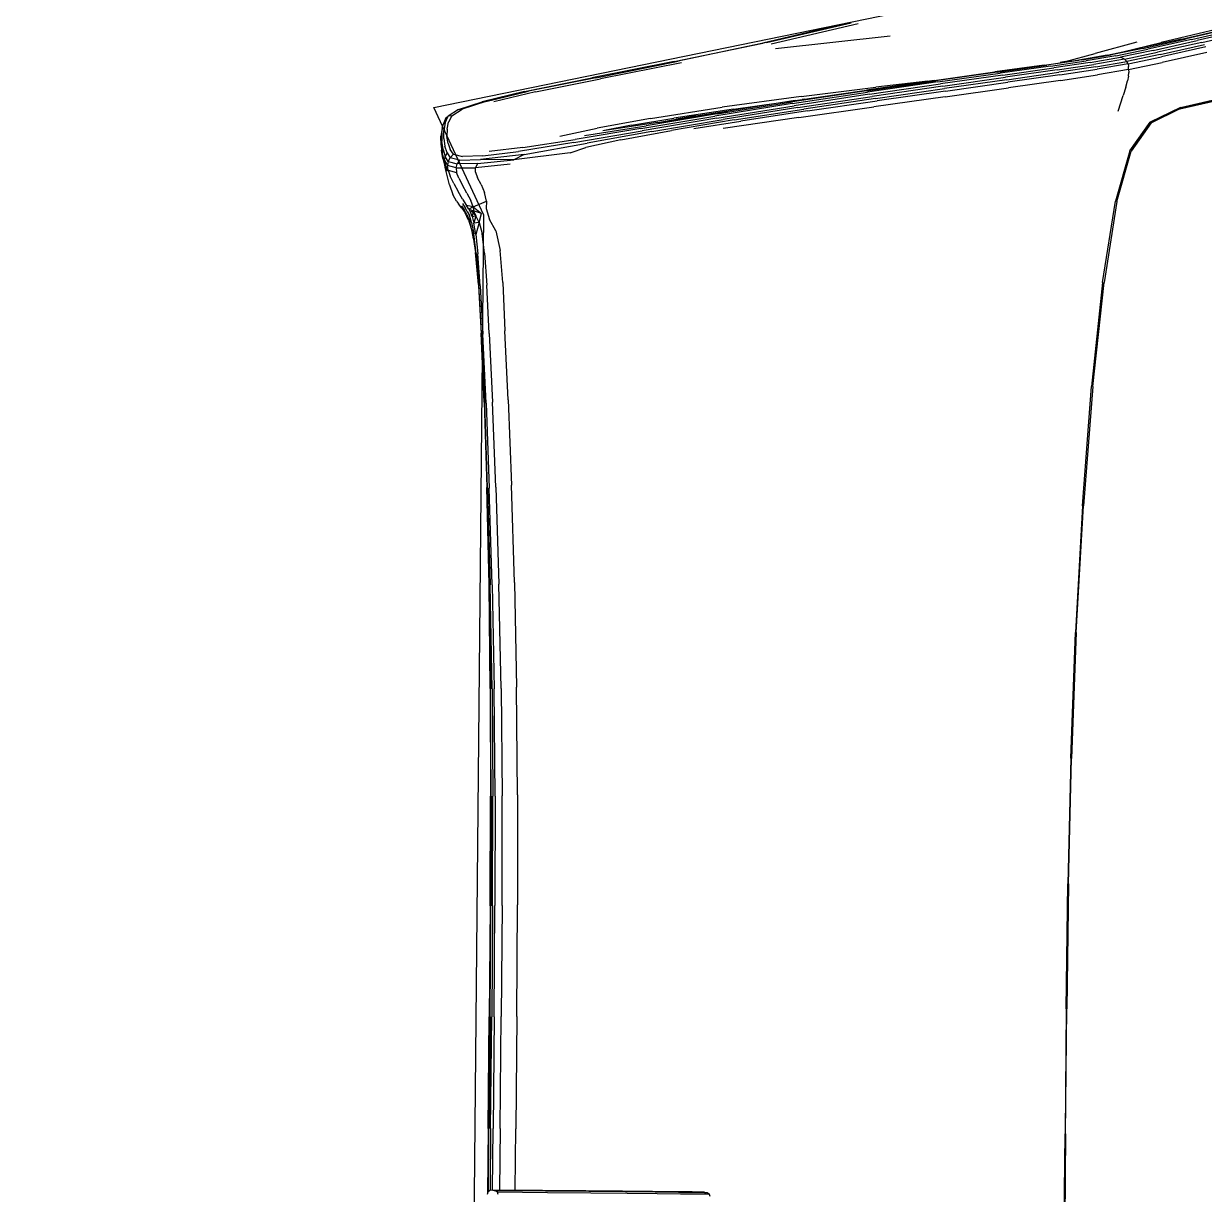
# Model space of a CAD drawing. Extents: x 526875 to 527530, y 3493038 to 3493574.
# Drawn here: x 527096.545 to 527098.155, y 3493324.262 to 3493325.859 of the extents above; entities that cross this region are included whole.
import ezdxf

# ---------------------------------------------------------------- set-up
doc = ezdxf.new("R2010")
doc.units = 0
doc.header["$LTSCALE"] = 2
doc.layers.get('0').update_dxf_attribs({"linetype": 'CONTINUOUS'})
doc.layers.add('L-WATER水景', color=5, linetype='CONTINUOUS')
doc.layers.add('W-_BOLLARD系船栓', color=4, linetype='CONTINUOUS')

# ---------------------------------------------------------------- blocks, each defined once
blk = doc.blocks.new('$matou$00000056')
at = {"color": 0, "linetype": 'Continuous'}
for p, q in [((5472.6, -15.1, 0), (5472.6, 127, 0)), ((5473.1, 127, 0), (5473.1, -15.1, 0)), ((5795.2, 60, 0), (5795.9, 57.4, 0)), ((5795.9, 57.4, 0), (5798.5, 57.4, 0)), ((5795.9, 57.4, 0), (5797.8, 55.6, 0)), ((5800.3, 54.9, 0), (5797.8, 55.6, 0)), ((5797.8, 55.6, 0), (5800.4, 55.6, 0)), ((5798.5, 57.4, 0), (5807.3, 57.4, 0)), ((5800.3, 54.9, 0), (5802.9, 54.9, 0)), ((5800.4, 55.6, 0), (5809.2, 55.6, 0)), ((5802.9, 54.9, 0), (5811.7, 54.9, 0)), ((5807.3, 57.4, 0), (5822.2, 57.4, 0)), ((5809.2, 55.6, 0), (5824.1, 55.6, 0)), ((5811.7, 54.9, 0), (5826.6, 54.9, 0)), ((5822.2, 57.4, 0), (5843.3, 57.4, 0)), ((5824.1, 55.6, 0), (5845.2, 55.6, 0)), ((5826.6, 54.9, 0), (5847.7, 54.9, 0)), ((5843.3, 57.4, 0), (5870.5, 57.4, 0)), ((5845.2, 55.6, 0), (5872.3, 55.6, 0)), ((5847.7, 54.9, 0), (5874.9, 54.9, 0)), ((5870.5, 57.4, 0), (5903.8, 57.4, 0)), ((5872.3, 55.6, 0), (5905.6, 55.6, 0)), ((5874.9, 54.9, 0), (5908.1, 54.9, 0)), ((5903.8, 57.4, 0), (5943.2, 57.4, 0)), ((5905.6, 55.6, 0), (5945, 55.6, 0)), ((5908.1, 54.9, 0), (5947.5, 54.9, 0)), ((5943.2, 57.4, 0), (5988.6, 57.4, 0)), ((5945, 55.6, 0), (5990.4, 55.6, 0)), ((5947.5, 54.9, 0), (5992.9, 54.9, 0)), ((5972.5, 54.9, 0), (5972.5, -15.1, 0)), ((5986.6, -15.1, 0), (5986.6, 54.9, 0)), ((5987.9, 60, 0), (5988.6, 57.4, 0)), ((5988.6, 57.4, 0), (5990.4, 55.6, 0)), ((5992.9, 54.9, 0), (5990.4, 55.6, 0)), ((5992.9, 54.9, 0), (5995.4, 55.6, 0)), ((5993, 54.9, 0), (5993, -15.1, 0)), ((5995.3, -15.1, 0), (5995.3, 55.5, 0)), ((5995.4, 55.6, 0), (5997.2, 57.4, 0)), ((5996.8, 57.1, 0), (5996.8, -15.1, 0)), ((5997.2, 57.4, 0), (5997.9, 60, 0)), ((5997.6, -15.1, 0), (5997.6, 58.9, 0)), ((5472.6, -15.1, 0), (5472.6, -157.2, 0)), ((5473.1, -157.2, 0), (5473.1, -15.1, 0)), ((5972.5, -142.7, 0), (5972.5, -15.1, 0)), ((5986.6, -15.1, 0), (5986.6, -142.3, 0)), ((5993, -142.2, 0), (5993, -15.1, 0)), ((5995.3, -15.1, 0), (5995.3, -142.1, 0)), ((5996.8, -142.1, 0), (5996.8, -15.1, 0)), ((5997.6, -15.1, 0), (5997.6, -142.1, 0)), ((5972.5, -142.7, 0), (5972.8, -269.5, 0)), ((5986.9, -268.7, 0), (5986.6, -142.3, 0)), ((5993, -142.2, 0), (5993.3, -268.4, 0)), ((5995.5, -268.3, 0), (5995.3, -142.1, 0)), ((5996.8, -142.1, 0), (5997.1, -268.3, 0)), ((5997.8, -268.3, 0), (5997.6, -142.1, 0)), ((5472, -299.5, 0), (5472.6, -157.2, 0)), ((5473.1, -157.2, 0), (5472.6, -299.5, 0)), ((5995.5, -268.3, 0), (5996.3, -392.8, 0)), ((5997.7, -392.8, 0), (5997.1, -268.3, 0)), ((5997.8, -268.3, 0), (5998.3, -392.9, 0)), ((5973.7, -394.5, 0), (5972.8, -269.5, 0)), ((5986.9, -268.7, 0), (5987.8, -393.3, 0)), ((5994.1, -392.8, 0), (5993.3, -268.4, 0)), ((5472, -299.5, 0), (5470.4, -442.1, 0)), ((5471.1, -442.1, 0), (5472.6, -299.5, 0)), ((5973.7, -394.5, 0), (5975.5, -517, 0)), ((5989.5, -515.3, 0), (5987.8, -393.3, 0)), ((5994.1, -392.8, 0), (5995.8, -514.7, 0)), ((5997.8, -514.7, 0), (5996.3, -392.8, 0)), ((5997.7, -392.8, 0), (5999.1, -514.8, 0)), ((5999.5, -515, 0), (5998.3, -392.9, 0)), ((5467.2, -585.3, 0), (5470.4, -442.1, 0)), ((5471.1, -442.1, 0), (5467.9, -585.2, 0)), ((5998.6, -633.1, 0), (5995.8, -514.7, 0)), ((5997.8, -514.7, 0), (6000.4, -633.1, 0)), ((6001.3, -633.4, 0), (5999.1, -514.8, 0)), ((5999.5, -515, 0), (6001.4, -633.8, 0)), ((5978.4, -636, 0), (5975.5, -517, 0)), ((5989.5, -515.3, 0), (5992.5, -633.8, 0)), ((5467.2, -585.3, 0), (5461.7, -729.2, 0)), ((5462.7, -729.1, 0), (5467.9, -585.2, 0)), ((5998.6, -633.1, 0), (6002.1, -743, 0)), ((6003.6, -743.2, 0), (6000.4, -633.1, 0)), ((5978.4, -636, 0), (5982, -746.5, 0)), ((5996.1, -743.9, 0), (5992.5, -633.8, 0)), ((6001.3, -633.4, 0), (6004.2, -743.6, 0)), ((6001.4, -633.8, 0), (6004.2, -743.6, 0)), ((5454.3, -864.8, 0), (5461.7, -729.2, 0)), ((5462.7, -729.1, 0), (5455.5, -864.8, 0)), ((5985.8, -843.5, 0), (5982, -746.5, 0)), ((5996.1, -743.9, 0), (5999.9, -840.5, 0)), ((6005.8, -839.6, 0), (6002.1, -743, 0)), ((6003.6, -743.2, 0), (6007, -839.9, 0)), ((6007.4, -840.5, 0), (6004.2, -743.6, 0)), ((5985.8, -843.5, 0), (5989.2, -921.9, 0)), ((6003.5, -918.8, 0), (5999.9, -840.5, 0)), ((6005.8, -839.6, 0), (6009.3, -917.9, 0)), ((6010.4, -918.2, 0), (6007, -839.9, 0)), ((6007.4, -840.5, 0), (6010.7, -919, 0)), ((5454.3, -864.8, 0), (5445, -983.3, 0)), ((5446.4, -983.3, 0), (5455.5, -864.8, 0)), ((5991.7, -976.8, 0), (5989.2, -921.9, 0)), ((6003.5, -918.8, 0), (6006.1, -973.7, 0)), ((6012.1, -972.8, 0), (6009.3, -917.9, 0)), ((6010.4, -918.2, 0), (6013.4, -973.3, 0)), ((6013.8, -974.1, 0), (6010.7, -919, 0)), ((5991.7, -976.8, 0), (5994.4, -1013, 0)), ((6008.5, -1009.9, 0), (6006.1, -973.7, 0)), ((6012.1, -972.8, 0), (6014.5, -1009.1, 0)), ((6016, -1009.6, 0), (6013.4, -973.3, 0)), ((6013.8, -974.1, 0), (6016.8, -1010.6, 0)), ((5434, -1075.7, 0), (5445, -983.3, 0)), ((5446.4, -983.3, 0), (5435.4, -1075.9, 0)), ((5998.5, -1035.6, 0), (5994.4, -1013, 0)), ((6008.5, -1009.9, 0), (6010.8, -1032.1, 0)), ((6016.4, -1031.2, 0), (6014.5, -1009.1, 0)), ((6016, -1009.6, 0), (6018.3, -1031.8, 0)), ((6019.6, -1032.9, 0), (6016.8, -1010.6, 0)), ((6018.7, -1026, 0), (6020, -1034.3, 0)), ((5998.5, -1035.6, 0), (6004.1, -1048.3, 0)), ((6013.5, -1044.7, 0), (6010.8, -1032.1, 0)), ((6013.5, -1044.7, 0), (6016.4, -1031.2, 0)), ((6016.4, -1031.2, 0), (6018.3, -1043.8, 0)), ((6020.5, -1044.5, 0), (6018.3, -1031.8, 0)), ((6019.6, -1032.9, 0), (6022.2, -1045.7, 0)), ((6023.3, -1047.3, 0), (6020, -1034.3, 0)), ((6007.5, -1060.6, 0), (6004.1, -1048.3, 0)), ((6013.5, -1044.7, 0), (6011.6, -1055.1, 0)), ((6013.5, -1044.7, 0), (6018.3, -1043.8, 0)), ((6013.5, -1044.7, 0), (6016.6, -1052.1, 0)), ((6016.6, -1052.1, 0), (6018.3, -1043.8, 0)), ((6020, -1051.5, 0), (6016.6, -1052.1, 0)), ((6020, -1051.5, 0), (6018.3, -1043.8, 0)), ((6019.3, -1055.5, 0), (6020, -1051.5, 0)), ((6020, -1051.5, 0), (6021.7, -1056.2, 0)), ((6020.5, -1044.5, 0), (6022.5, -1052.4, 0)), ((6024.8, -1053.7, 0), (6022.2, -1045.7, 0)), ((6023.3, -1047.3, 0), (6026.4, -1055.5, 0)), ((6007, -1069.2, 0), (6007.5, -1060.6, 0)), ((6019.1, -1062.5, 0), (6007, -1069.2, 0)), ((6019.1, -1062.5, 0), (6011.6, -1055.1, 0)), ((6011.6, -1055.1, 0), (6018.7, -1058.1, 0)), ((6018.7, -1058.1, 0), (6016.6, -1052.1, 0)), ((6019.3, -1055.5, 0), (6016.6, -1052.1, 0)), ((6019.3, -1055.5, 0), (6018.7, -1058.1, 0)), ((6018.7, -1058.1, 0), (6021.7, -1056.2, 0)), ((6023.2, -1059.8, 0), (6018.7, -1058.1, 0)), ((6019.1, -1062.5, 0), (6018.7, -1058.1, 0)), ((6019.1, -1062.5, 0), (6023.2, -1059.8, 0)), ((6019.1, -1062.5, 0), (6021.5, -1069.6, 0)), ((6019.1, -1062.5, 0), (6025.4, -1064.1, 0)), ((6023.2, -1059.8, 0), (6021.7, -1056.2, 0)), ((6024.5, -1057.2, 0), (6022.5, -1052.4, 0)), ((6023.2, -1059.8, 0), (6025.4, -1064.1, 0)), ((6024.5, -1057.2, 0), (6026.5, -1061.1, 0)), ((6024.8, -1053.7, 0), (6027.2, -1058.9, 0)), ((6029.5, -1061, 0), (6026.4, -1055.5, 0)), ((6029, -1066, 0), (6026.5, -1061.1, 0)), ((6029.8, -1063.3, 0), (6027.2, -1058.9, 0)), ((6029.5, -1061, 0), (6032.6, -1065.9, 0)), ((6007, -1069.2, 0), (6008.9, -1078.9, 0)), ((6025.1, -1078.1, 0), (6021.5, -1069.6, 0)), ((6028.8, -1071.1, 0), (6025.4, -1064.1, 0)), ((6028.8, -1071.1, 0), (6032.9, -1079.7, 0)), ((6034.5, -1068.8, 0), (6032.6, -1065.9, 0)), ((6034.5, -1068.8, 0), (6037.9, -1076.1, 0)), ((6035.8, -1072.3, 0), (6037.9, -1076.1, 0)), ((5434, -1075.7, 0), (5421.5, -1133, 0)), ((5422.7, -1133.4, 0), (5435.4, -1075.9, 0)), ((6012.2, -1087.8, 0), (6008.9, -1078.9, 0)), ((6025.1, -1078.1, 0), (6029.1, -1086.8, 0)), ((6037, -1088.8, 0), (6032.9, -1079.7, 0)), ((6041, -1087.4, 0), (6037.9, -1076.1, 0)), ((6012.2, -1087.8, 0), (6015.5, -1095.6, 0)), ((6032.6, -1094.8, 0), (6029.1, -1086.8, 0)), ((6032.6, -1094.8, 0), (6034.6, -1101.2, 0)), ((6037, -1088.8, 0), (6040.3, -1097.2, 0)), ((6041, -1087.4, 0), (6043.8, -1100.9, 0)), ((6017.3, -1101.8, 0), (6015.5, -1095.6, 0)), ((6017.3, -1101.8, 0), (6017.5, -1107, 0)), ((6035.1, -1106.5, 0), (6034.6, -1101.2, 0)), ((6042.3, -1103.9, 0), (6034.6, -1101.2, 0)), ((6042.3, -1103.9, 0), (6040.3, -1097.2, 0)), ((6042.3, -1103.9, 0), (6045, -1109.4, 0)), ((6042.3, -1103.9, 0), (6043, -1109.3, 0)), ((6043.2, -1102.3, 0), (6045, -1109.4, 0)), ((6043.8, -1100.9, 0), (6045, -1106.8, 0)), ((5931.6, -1125, 0), (5982.6, -1116.3, 0)), ((5973.2, -1122.4, 0), (6012.9, -1116.2, 0)), ((5973.2, -1122.4, 0), (5982.6, -1116.3, 0)), ((6015.5, -1111.8, 0), (5982.6, -1116.3, 0)), ((5982.6, -1116.3, 0), (6012.9, -1116.2, 0)), ((5985.8, -1111.4, 0), (6017.5, -1107, 0)), ((6032.1, -1115.3, 0), (6012.9, -1116.2, 0)), ((6015.5, -1111.8, 0), (6017.5, -1107, 0)), ((6015.5, -1111.8, 0), (6034.1, -1111.1, 0)), ((6035.1, -1106.5, 0), (6017.5, -1107, 0)), ((6032.1, -1115.3, 0), (6034.1, -1111.1, 0)), ((6032.1, -1115.3, 0), (6040.6, -1118, 0)), ((6035.1, -1106.5, 0), (6034.1, -1111.1, 0)), ((6042.4, -1113.9, 0), (6034.1, -1111.1, 0)), ((6035.1, -1106.5, 0), (6043, -1109.3, 0)), ((6042.4, -1113.9, 0), (6040.6, -1118, 0)), ((6042.4, -1113.9, 0), (6043, -1109.3, 0)), ((6042.4, -1113.9, 0), (6045.1, -1119.5, 0)), ((6045.6, -1115, 0), (6043, -1109.3, 0)), ((6045.6, -1109.5, 0), (6045, -1106.8, 0)), ((6047.2, -1117.2, 0), (6045, -1109.4, 0)), ((6045.6, -1115, 0), (6045, -1109.4, 0)), ((6045.6, -1115, 0), (6045.1, -1119.5, 0)), ((6047.2, -1117.2, 0), (6045.6, -1109.5, 0)), ((6045.6, -1115, 0), (6047.7, -1123, 0)), ((5973.2, -1122.4, 0), (5916.2, -1136.1, 0)), ((5931.6, -1125, 0), (5917.2, -1131.1, 0)), ((5928.2, -1136.7, 0), (5978.4, -1125.9, 0)), ((5974.7, -1130.4, 0), (6005.2, -1125.7, 0)), ((6010.8, -1120.5, 0), (5978.4, -1125.9, 0)), ((6010.8, -1120.5, 0), (6029.3, -1119.6, 0)), ((6037.6, -1122.1, 0), (6029.3, -1119.6, 0)), ((6037.6, -1122.1, 0), (6040.6, -1118, 0)), ((6037.6, -1122.1, 0), (6040.5, -1127.3, 0)), ((6043.3, -1123.5, 0), (6040.6, -1118, 0)), ((6043.3, -1123.5, 0), (6045.1, -1119.5, 0)), ((6043.3, -1123.5, 0), (6045.4, -1131, 0)), ((6047.1, -1127.4, 0), (6045.1, -1119.5, 0)), ((6047.1, -1127.4, 0), (6047.7, -1123, 0)), ((6047.2, -1117.2, 0), (6047.7, -1123, 0)), ((6047.2, -1117.2, 0), (6048.5, -1126.4, 0)), ((6048.9, -1132.4, 0), (6047.7, -1123, 0)), ((6048.9, -1132.4, 0), (6048.5, -1126.4, 0)), ((5403.6, -1165.3, 0), (5421.5, -1133, 0)), ((5404.4, -1165.9, 0), (5421.5, -1133, 0)), ((5422.7, -1133.4, 0), (5404.4, -1165.9, 0)), ((5857.5, -1149.9, 0), (5916.2, -1136.1, 0)), ((5928.2, -1136.7, 0), (5866.2, -1150.8, 0)), ((5885.5, -1140.2, 0), (5917.2, -1131.1, 0)), ((5974.7, -1130.4, 0), (5927.1, -1140.2, 0)), ((6042.5, -1134.1, 0), (6040.5, -1127.3, 0)), ((6042.5, -1134.1, 0), (6043.6, -1142.1, 0)), ((6046.5, -1139.8, 0), (6045.4, -1131, 0)), ((6047.1, -1127.4, 0), (6048.3, -1136.7, 0)), ((6048.9, -1132.4, 0), (6048.3, -1136.7, 0)), ((6048.4, -1146.4, 0), (6048.3, -1136.7, 0)), ((6048.9, -1132.4, 0), (6049.1, -1142.3, 0)), ((5885.5, -1140.2, 0), (5839.5, -1151.4, 0)), ((5918.7, -1144.7, 0), (5862.6, -1156.6, 0)), ((5867.4, -1153.3, 0), (5927.1, -1140.2, 0)), ((5940.9, -1143.7, 0), (5907, -1153.3, 0)), ((6043.6, -1150.5, 0), (6043.6, -1142.1, 0)), ((6046.5, -1139.8, 0), (6046.6, -1148.9, 0)), ((6048.4, -1146.4, 0), (6047.2, -1155.6, 0)), ((6048.1, -1151.6, 0), (6049.1, -1142.3, 0)), ((6048.4, -1146.4, 0), (6049.1, -1142.3, 0)), ((5723.9, -1167.6, 0), (5792.6, -1154.2, 0)), ((5819.2, -1154, 0), (5776.5, -1162.9, 0)), ((5782.6, -1164, 0), (5839.5, -1151.4, 0)), ((5857.5, -1149.9, 0), (5792.6, -1164.4, 0)), ((5798.1, -1170.7, 0), (5862.6, -1156.6, 0)), ((5798.4, -1165.9, 0), (5866.2, -1150.8, 0)), ((5867.4, -1153.3, 0), (5800.2, -1168.2, 0)), ((5875.9, -1156.9, 0), (5837.5, -1165.3, 0)), ((5852, -1160.4, 0), (5901.9, -1150.2, 0)), ((5858.8, -1164.9, 0), (5907, -1153.3, 0)), ((5875.9, -1156.9, 0), (5901.9, -1150.2, 0)), ((6039.5, -1165.7, 0), (6042.3, -1158.6, 0)), ((6043.6, -1150.5, 0), (6042.3, -1158.6, 0)), ((6045.4, -1157.7, 0), (6042.7, -1165.3, 0)), ((6044.7, -1163.4, 0), (6047.2, -1155.6, 0)), ((6045.4, -1157.7, 0), (6046.6, -1148.9, 0)), ((6045.4, -1157.7, 0), (6047.2, -1155.6, 0)), ((6048.1, -1151.6, 0), (6047.2, -1155.6, 0)), ((5403.6, -1165.3, 0), (5376.6, -1182.4, 0)), ((5377, -1183.2, 0), (5404.4, -1165.9, 0)), ((5377.5, -1181.6, 0), (5403.9, -1164.8, 0)), ((5403.6, -1165.3, 0), (5404.4, -1165.9, 0)), ((5723.9, -1167.6, 0), (5655.7, -1180.5, 0)), ((5716, -1175.1, 0), (5776.5, -1162.9, 0)), ((5782.6, -1164, 0), (5719.3, -1177.2, 0)), ((5724.8, -1178.8, 0), (5792.6, -1164.4, 0)), ((5798.4, -1165.9, 0), (5728.4, -1180.9, 0)), ((5730.1, -1183.2, 0), (5800.2, -1168.2, 0)), ((5783.3, -1176.2, 0), (5837.5, -1165.3, 0)), ((5817.6, -1168.3, 0), (5788.5, -1173.9, 0)), ((5817.6, -1168.3, 0), (5790, -1173.6, 0)), ((5852, -1160.4, 0), (5792.2, -1173.1, 0)), ((5792.2, -1173.1, 0), (5835.3, -1164.3, 0)), ((5858.8, -1164.9, 0), (5793.7, -1178.3, 0)), ((5817.6, -1168.3, 0), (5835.3, -1164.3, 0)), ((5852, -1160.4, 0), (5835.3, -1164.3, 0)), ((6039.5, -1165.7, 0), (6030.1, -1173.2, 0)), ((6033.4, -1172.9, 0), (6042.7, -1165.3, 0)), ((6039.5, -1165.7, 0), (6042.7, -1165.3, 0)), ((6044.7, -1163.4, 0), (6042.7, -1165.3, 0)), ((5433.7, -1178.3, 0), (5429.3, -1195.9, 0)), ((5591.2, -1192.6, 0), (5655.7, -1180.5, 0)), ((5716, -1175.1, 0), (5652.8, -1187.4, 0)), ((5654.5, -1190, 0), (5719.3, -1177.2, 0)), ((5724.8, -1178.8, 0), (5657.3, -1192.3, 0)), ((5783.3, -1176.2, 0), (5720.9, -1188.1, 0)), ((5722.1, -1191.5, 0), (5793.7, -1178.3, 0)), ((5727.5, -1186.7, 0), (5792.2, -1173.1, 0)), ((5798.1, -1170.7, 0), (5729.8, -1185.3, 0)), ((6008.6, -1182.3, 0), (6030.1, -1173.2, 0)), ((6033.4, -1172.9, 0), (6012, -1182.1, 0)), ((6033.4, -1172.9, 0), (6030.1, -1173.2, 0)), ((5377, -1183.2, 0), (5336.6, -1195.3, 0)), ((5336.7, -1194.2, 0), (5376.6, -1182.4, 0)), ((5377.5, -1181.6, 0), (5337.8, -1193.4, 0)), ((5377.5, -1181.6, 0), (5376.6, -1182.4, 0)), ((5590.8, -1199.1, 0), (5652.8, -1187.4, 0)), ((5654.5, -1190, 0), (5591.8, -1202, 0)), ((5722.1, -1191.5, 0), (5654.2, -1202.8, 0)), ((5659.8, -1194.8, 0), (5728.4, -1180.9, 0)), ((5730.1, -1183.2, 0), (5661.6, -1197, 0)), ((5662.7, -1198.7, 0), (5729.8, -1185.3, 0)), ((5727.5, -1186.7, 0), (5662.7, -1199.5, 0)), ((5718.9, -1188.4, 0), (5720.9, -1188.1, 0)), ((5720.9, -1188.1, 0), (5719.4, -1188.3, 0)), ((5963.5, -1193.8, 0), (6001.3, -1181.9, 0)), ((6008.6, -1182.3, 0), (5970, -1194.4, 0)), ((5973.5, -1194.1, 0), (6012, -1182.1, 0)), ((5426.9, -1205.5, 0), (5429.3, -1195.9, 0)), ((5591.2, -1192.6, 0), (5533.7, -1203.4, 0)), ((5590.8, -1199.1, 0), (5534.2, -1209.8, 0)), ((5535, -1212.7, 0), (5591.8, -1202, 0)), ((5593.4, -1204.7, 0), (5657.3, -1192.3, 0)), ((5659.8, -1194.8, 0), (5595.5, -1207.2, 0)), ((5597.8, -1209.4, 0), (5661.6, -1197, 0)), ((5662.7, -1198.7, 0), (5599.7, -1210.8, 0)), ((5601.1, -1211.2, 0), (5662.7, -1199.5, 0)), ((5963.5, -1193.8, 0), (5904.5, -1209.5, 0)), ((5908.9, -1210.6, 0), (5970, -1194.4, 0)), ((5973.5, -1194.1, 0), (5912.5, -1210.3, 0)), ((5424.6, -1218.1, 0), (5425.4, -1212.7, 0)), ((5426.9, -1205.5, 0), (5425.4, -1212.7, 0)), ((5486.5, -1212.4, 0), (5452.7, -1219.2, 0)), ((5486.5, -1212.4, 0), (5533.7, -1203.4, 0)), ((5487, -1218.8, 0), (5534.2, -1209.8, 0)), ((5535, -1212.7, 0), (5487.9, -1221.7, 0)), ((5593.4, -1204.7, 0), (5536.4, -1215.5, 0)), ((5538.7, -1218, 0), (5595.5, -1207.2, 0)), ((5597.8, -1209.4, 0), (5541.4, -1220, 0)), ((5544.1, -1221.2, 0), (5599.7, -1210.8, 0)), ((5601.1, -1211.2, 0), (5546.2, -1221.5, 0)), ((5607, -1210.1, 0), (5654.2, -1202.8, 0)), ((5831, -1228.5, 0), (5904.5, -1209.5, 0)), ((5908.9, -1210.6, 0), (5834, -1230.2, 0)), ((5837.6, -1229.8, 0), (5912.5, -1210.3, 0)), ((5424.6, -1218.1, 0), (5424.4, -1222.3, 0)), ((5424.5, -1225.7, 0), (5424.4, -1222.3, 0)), ((5424.5, -1225.7, 0), (5452.7, -1219.2, 0)), ((5487, -1218.8, 0), (5453.2, -1225.6, 0)), ((5454.3, -1228.4, 0), (5487.9, -1221.7, 0)), ((5489.6, -1224.4, 0), (5536.4, -1215.5, 0)), ((5538.7, -1218, 0), (5492.4, -1226.7, 0)), ((5495.6, -1228.6, 0), (5541.4, -1220, 0)), ((5544.1, -1221.2, 0), (5498.8, -1229.7, 0)), ((5501.4, -1229.8, 0), (5546.2, -1221.5, 0)), ((5353.7, -1245.8, 0), (5394.1, -1234, 0)), ((5424.5, -1225.7, 0), (5394.1, -1234, 0)), ((5425.1, -1232.1, 0), (5394.7, -1240.3, 0)), ((5424.5, -1225.7, 0), (5424.6, -1229, 0)), ((5425.1, -1232.1, 0), (5424.6, -1229, 0)), ((5425.1, -1232.1, 0), (5453.2, -1225.6, 0)), ((5425.1, -1232.1, 0), (5426.3, -1234.9, 0)), ((5454.3, -1228.4, 0), (5426.3, -1234.9, 0)), ((5428.5, -1237.4, 0), (5456.3, -1231, 0)), ((5459.5, -1233.3, 0), (5432.1, -1239.6, 0)), ((5482, -1234.1, 0), (5455, -1243.5, 0)), ((5489.6, -1224.4, 0), (5456.3, -1231, 0)), ((5459.5, -1233.3, 0), (5492.4, -1226.7, 0)), ((5495.6, -1228.6, 0), (5463.2, -1235, 0)), ((5467, -1236, 0), (5498.8, -1229.7, 0)), ((5501.4, -1229.8, 0), (5470, -1235.9, 0)), ((5482, -1234.1, 0), (5486.8, -1232.7, 0)), ((5753.8, -1252.3, 0), (5834, -1230.2, 0)), ((5837.6, -1229.8, 0), (5757.4, -1251.7, 0)), ((5354.4, -1252.2, 0), (5394.7, -1240.3, 0)), ((5396, -1243.1, 0), (5355.7, -1254.9, 0)), ((5396, -1243.1, 0), (5426.3, -1234.9, 0)), ((5428.5, -1237.4, 0), (5398.5, -1245.5, 0)), ((5402.4, -1247.6, 0), (5432.1, -1239.6, 0)), ((5436.4, -1241.2, 0), (5407.1, -1249, 0)), ((5411.8, -1249.7, 0), (5440.6, -1242, 0)), ((5444.1, -1241.8, 0), (5415.6, -1249.5, 0)), ((5417.2, -1256.8, 0), (5455, -1243.5, 0)), ((5428.5, -1237.4, 0), (5426.3, -1234.9, 0)), ((5428.5, -1237.4, 0), (5432.1, -1239.6, 0)), ((5436.4, -1241.2, 0), (5463.2, -1235, 0)), ((5467, -1236, 0), (5440.6, -1242, 0)), ((5444.1, -1241.8, 0), (5470, -1235.9, 0)), ((5358.3, -1257.3, 0), (5398.5, -1245.5, 0)), ((5402.4, -1247.6, 0), (5362.5, -1259.3, 0)), ((5367.5, -1260.6, 0), (5407.1, -1249, 0)), ((5411.8, -1249.7, 0), (5372.5, -1261.2, 0)), ((5376.6, -1260.9, 0), (5415.6, -1249.5, 0)), ((5429.9, -1245.6, 0), (5395.2, -1256.6, 0)), ((5641.6, -1261, 0), (5745.8, -1245.5, 0)), ((5670.7, -1274.5, 0), (5749.6, -1250.5, 0)), ((5753.8, -1252.3, 0), (5677.1, -1275.8, 0)), ((5680.7, -1275.2, 0), (5757.4, -1251.7, 0)), ((5358.3, -1257.3, 0), (5300.2, -1274.8, 0)), ((5304.5, -1276.6, 0), (5362.5, -1259.3, 0)), ((5367.5, -1260.6, 0), (5309.7, -1277.9, 0)), ((5314.8, -1278.4, 0), (5372.5, -1261.2, 0)), ((5376.6, -1260.9, 0), (5319, -1278, 0)), ((5338.9, -1274.1, 0), (5395.2, -1256.6, 0))]:
    blk.add_line(p, q, dxfattribs=at)
at = {"layer": 'W-_BOLLARD系船栓', "elevation": 0}
blk.add_lwpolyline([(-6727, -15.1, 0.047361), (-6712.2, -120.4, 0.071059), (-6549.7, -364.2, 0.106743), (-4524.6, -1531, 0.083644), (-2645.5, -1972.5, -0.010282), (5565.9, -2012.7, -0.041262), (6105.1, -1863.2, 0.304271), (6623.1, -1179.8, 0.082265), (6714.7, -654.3), (6727, 59.7), (6714.7, 773.7, 0.082265), (6623.1, 1299.2, 0.256696), (6105.1, 1839.6, 0.028009), (5545.4, 1985.1, 0.02503), (-2645.5, 1949, 0.085737), (-4525.7, 1505.9, 0.098082), (-6474.2, 408.5, 0.055987), (-6646.5, 216.4, 0.167612), (-6727, -15.1)], format="xyb", dxfattribs=at)
at = {"layer": 'W-_BOLLARD系船栓'}
blk.add_polyline3d([(-2711.7, 1595.4, 0), (-581, 1668.7, 0), (5128.7, 1617.2, 0), (5128.7, 1466.4, 0), (5395.9, 1370.6, 0), (5631.8, 1265.5, 0), (6052.3, 1134.8, 0), (6009.5, 1015.1, 0), (6009.5, -1053.2, 0), (6055.8, -1174.9, 0), (5587.5, -1300.5, 0), (5130.6, -1486.9, 0), (5088.8, -1650.5, 0), (-2711.5, -1650.5, 0)], dxfattribs=at)

msp = doc.modelspace()

# ---------------------------------------------------------------- block references
at = {"layer": 'L-WATER水景', "color": 8, "lineweight": 0, "xscale": 0.0015, "yscale": 0.0012, "zscale": 0.001291236534000011, "rotation": 179.4533750334647}
msp.add_blockref('$matou$00000056', (527106.174, 3493324.2478), dxfattribs=at)

doc.saveas('drawing.dxf')
